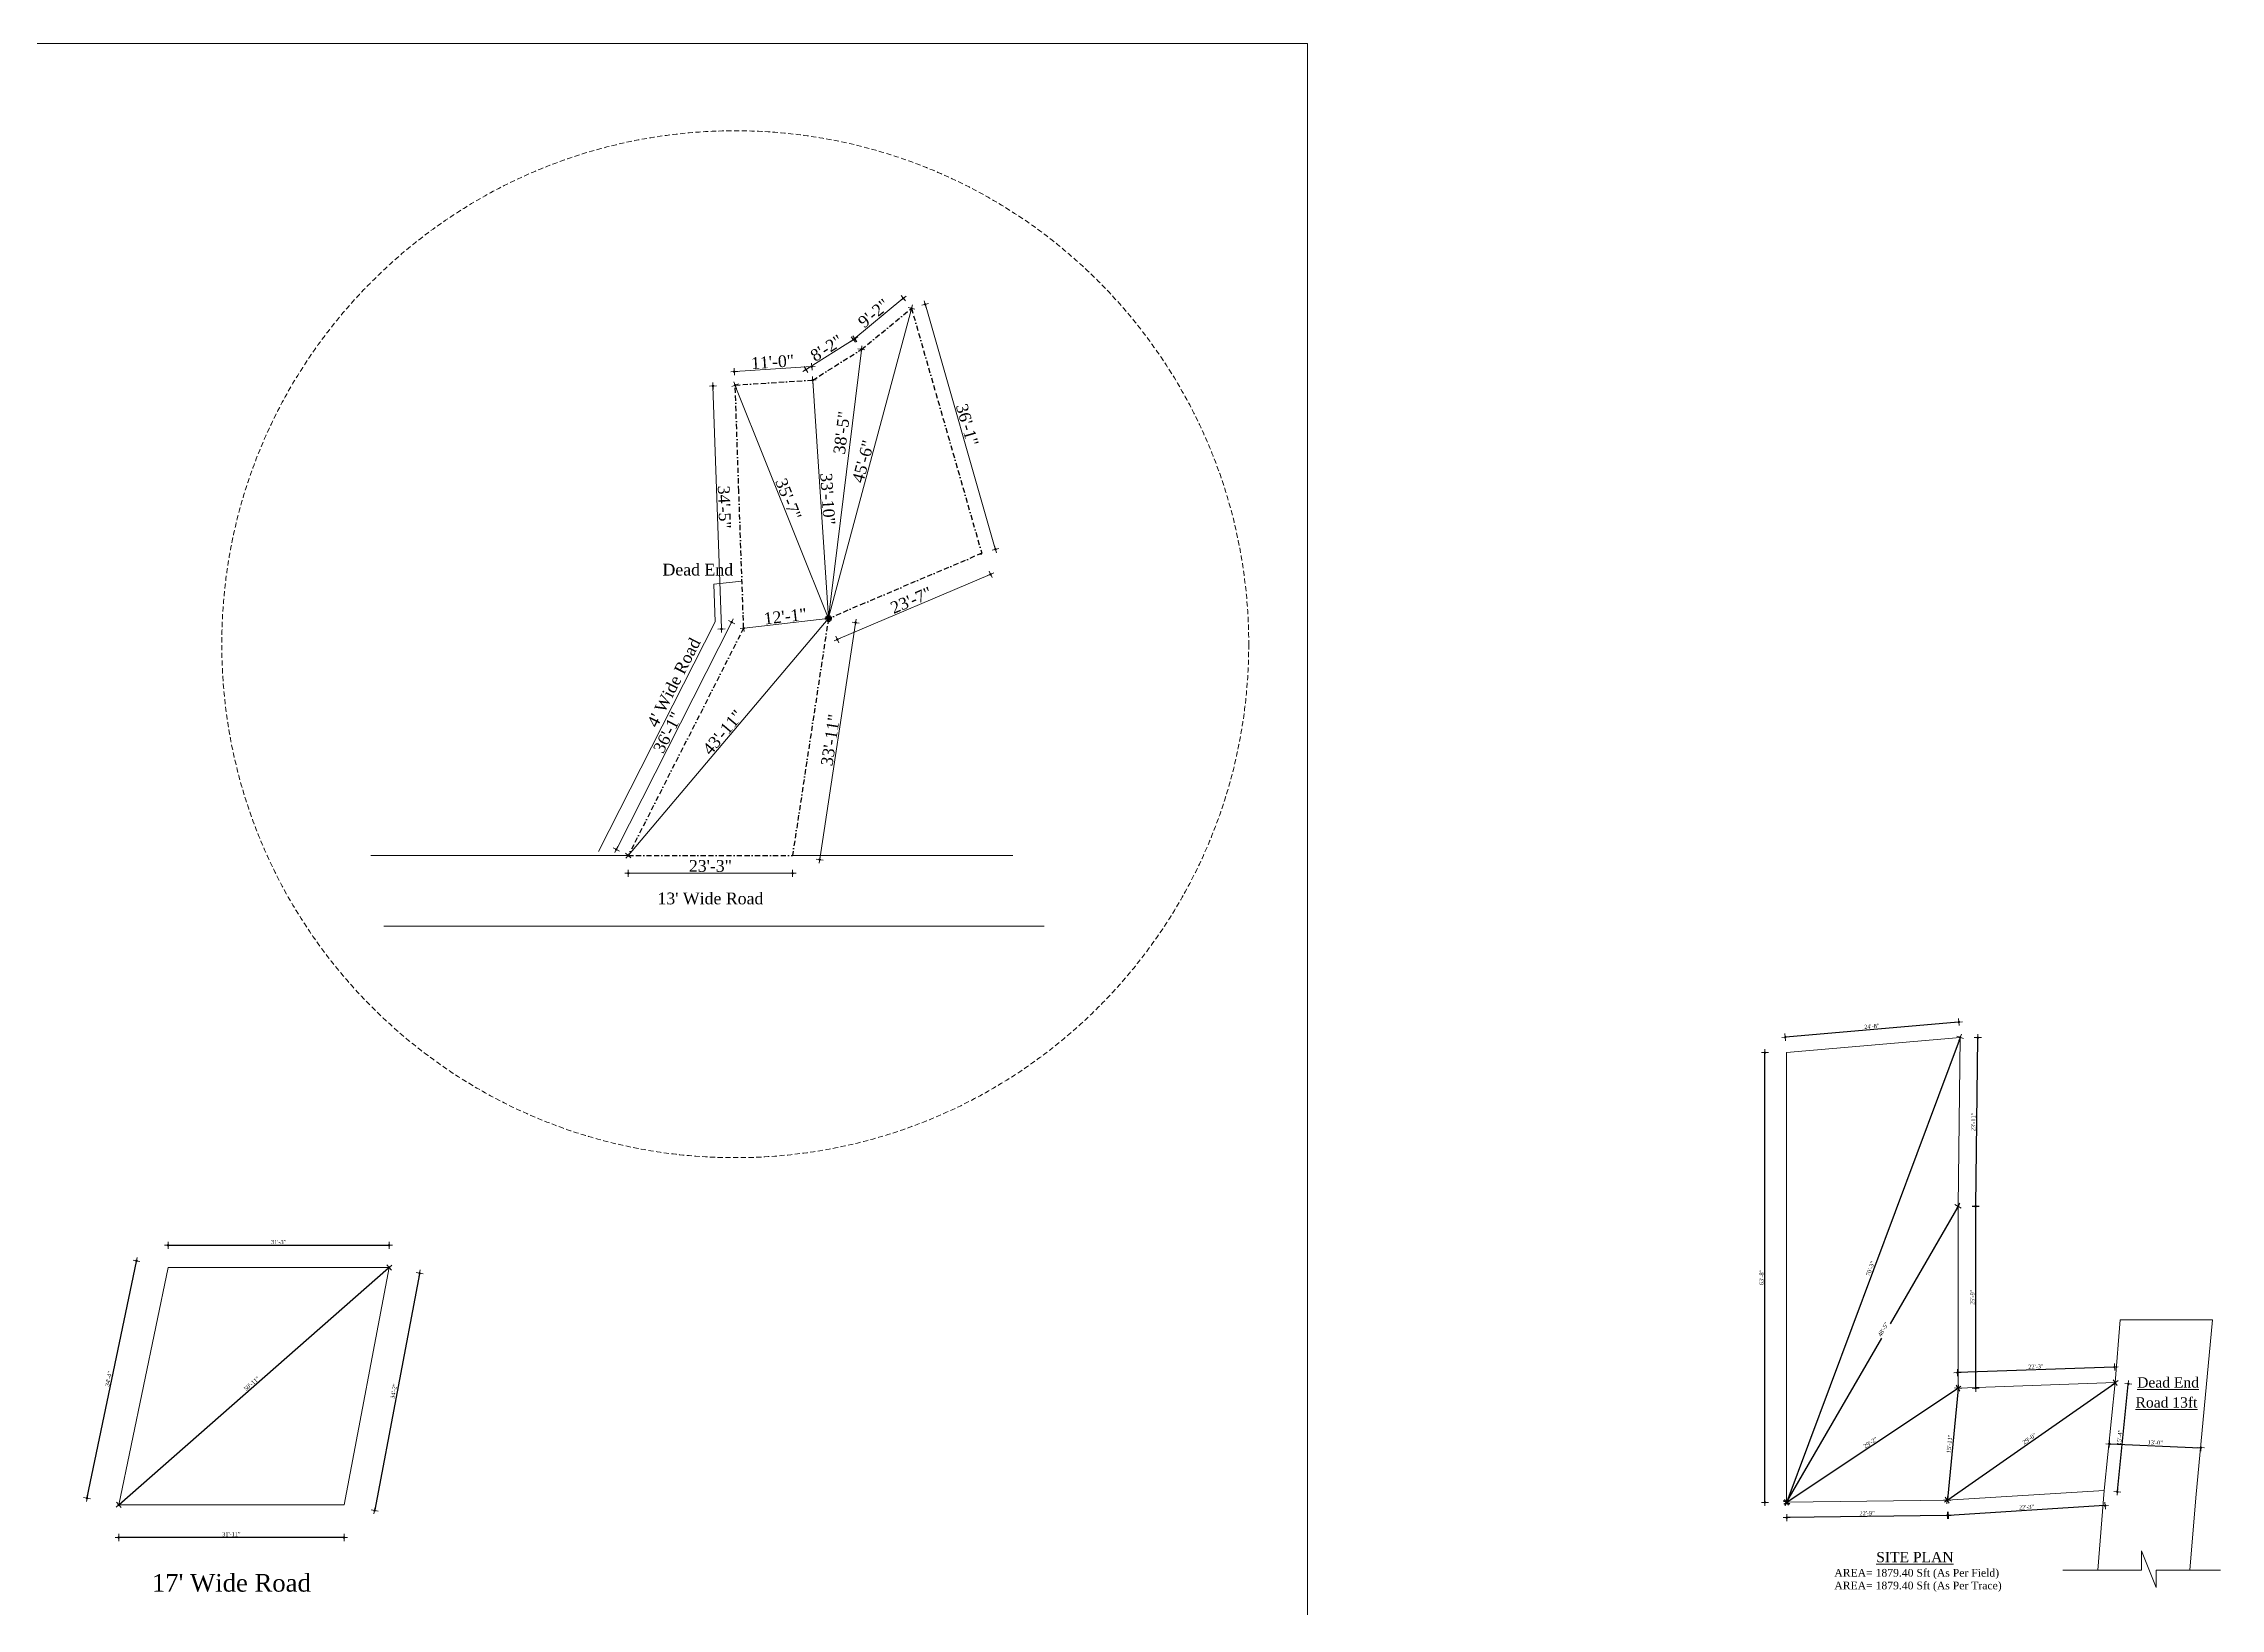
# Model space of a CAD drawing. Header units: inches. Extents: x 897 to 49934, y -34925 to -18564.
# Drawn here: x 30395 to 34092, y -23402 to -20744 of the extents above; entities that cross this region are included whole.
import ezdxf

# ---------------------------------------------------------------- set-up
doc = ezdxf.new("R2010")
doc.units = ezdxf.units.IN
doc.header["$LTSCALE"] = 35
doc.header["$MEASUREMENT"] = 0
doc.header["$PDMODE"] = 34
for name, pattern in [('BORDER2', [0.875, 0.25, -0.125, 0.25, -0.125, 0, -0.125]), ('CENTER', [2, 1.25, -0.25, 0.25, -0.25]), ('HIDDEN', [0.375, 0.25, -0.125])]:
    doc.linetypes.add(name, pattern=pattern)
for name, color, linetype, lineweight in [('centre line', 6, 'CENTER', 15), ('DIMENSION', 115, 'Continuous', 15), ('right of way', 2, 'HIDDEN', 15), ('SES-Access Road', 2, 'Continuous', 15), ('SES-DIMENSION', 142, 'Continuous', 13), ('SES-Property Boundary', 2, 'Continuous', 15)]:
    doc.layers.add(name, color=color, linetype=linetype, lineweight=lineweight)
doc.styles.add('7 INCH', font='times.ttf', dxfattribs={"height": 7})
doc.dimstyles.new('7 INCH', dxfattribs={"dimscale": 0, "dimtxt": 7, "dimasz": 1, "dimexe": 2, "dimexo": 9, "dimgap": 2, "dimtad": 1, "dimdec": 0, "dimzin": 3, "dimdsep": 46, "dimlunit": 4, "dimtxsty": '7 INCH', "dimblk": 'DIM', "dimcen": 3, "dimdle": 3, "dimse1": 1, "dimse2": 1, "dimclrd": 256, "dimclre": 256, "dimclrt": 7, "dimadec": 1, "dimazin": 2, "dimtfac": 1, "dimtdec": 0, "dimtix": 1, "dimtofl": 0, "dimtmove": 2, "dimatfit": 3, "dimldrblk": 'ARW', "dimfxl": 2, "dimfrac": 2, "dimtolj": 2, "dimtzin": 0, "dimarcsym": 0})

# ---------------------------------------------------------------- blocks, each defined once
blk = doc.blocks.new('DIM')
at = {"layer": 'SES-DIMENSION'}
h = blk.add_hatch(color=256, dxfattribs=at)
h.paths.add_polyline_path([(0, 1.3), (0, 0), (1.3, 0, 0.414214)])
h.paths.add_polyline_path([(1.3, 0), (0, 0), (0, -1.3, 0.414214)])
h.paths.add_polyline_path([(0, 0), (-1.3, 0, 0.414214), (0, -1.3)])
h.paths.add_polyline_path([(0, 1.3, 0.414214), (-1.3, 0), (0, 0)])
for p, q in [((-6, 0), (6, 0)), ((0, 6), (0, -6))]:
    blk.add_line(p, q, dxfattribs=at)
blk.add_circle((0, 0), 1.28, dxfattribs=at)
blk = doc.blocks.new('*D1080')
at = {"layer": 'Defpoints', "color": 0, "linetype": 'ByBlock', "transparency": 16777216}
for p in [(30981.5, -22785), (30606.2, -22822.6), (30981.5, -22822.6)]:
    blk.add_point(p, dxfattribs=at)
at = {"layer": 'SES-DIMENSION', "linetype": 'ByBlock', "lineweight": -2, "transparency": 16777216}
blk.add_line((30607.2, -22785), (30980.5, -22785), dxfattribs=at)
at = {"layer": 'SES-DIMENSION', "linetype": 'ByBlock', "lineweight": -2, "transparency": 16777216, "rotation": 180}
blk.add_blockref('DIM', (30606.2, -22785), dxfattribs=at)
at = {"layer": 'SES-DIMENSION', "linetype": 'ByBlock', "lineweight": -2, "transparency": 16777216}
blk.add_blockref('DIM', (30981.5, -22785), dxfattribs=at)
at = {"layer": 'SES-DIMENSION', "color": 7, "linetype": 'ByBlock', "transparency": 16777216, "insert": (30793.9, -22779.5), "char_height": 7, "attachment_point": 5, "style": '7 INCH'}
blk.add_mtext('\\A2;31\'-3"', dxfattribs=at)
blk = doc.blocks.new('ARW')
at = {"layer": 'SES-DIMENSION'}
blk.add_lwpolyline([(10, 0, 0, 6, 0), (0, 0, 0, 0, 0), (10, 0, 0, 0, 0)], format="xyseb", dxfattribs=at)
blk = doc.blocks.new('*D1081')
at = {"layer": 'Defpoints', "color": 0, "linetype": 'ByBlock', "transparency": 16777216}
for p in [(30981.5, -22822.6), (30905.1, -23225.7), (30956.9, -23235.5)]:
    blk.add_point(p, dxfattribs=at)
at = {"layer": 'SES-DIMENSION', "linetype": 'ByBlock', "lineweight": -2, "transparency": 16777216}
blk.add_line((31033.1, -22833.4), (30957.1, -23234.5), dxfattribs=at)
for p, rotation in [((31033.3, -22832.4), 79.27055986983088), ((30956.9, -23235.5), 259.2705598698308)]:
    blk.add_blockref('DIM', p, dxfattribs=dict(at, rotation=rotation))
at = {"layer": 'SES-DIMENSION', "color": 7, "linetype": 'ByBlock', "transparency": 16777216, "insert": (30989.6, -23032.9), "char_height": 7, "attachment_point": 5, "rotation": 79.2706, "style": '7 INCH'}
blk.add_mtext('\\A2;34\'-2"', dxfattribs=at)
blk = doc.blocks.new('*D1082')
at = {"layer": 'Defpoints', "color": 0, "linetype": 'ByBlock', "transparency": 16777216}
for p in [(30522.3, -23225.7), (30905.1, -23225.7), (30522.3, -23281.3)]:
    blk.add_point(p, dxfattribs=at)
at = {"layer": 'SES-DIMENSION', "linetype": 'ByBlock', "lineweight": -2, "transparency": 16777216}
blk.add_line((30904.1, -23281.3), (30523.3, -23281.3), dxfattribs=at)
at = {"layer": 'SES-DIMENSION', "linetype": 'ByBlock', "lineweight": -2, "transparency": 16777216, "rotation": 180}
blk.add_blockref('DIM', (30522.3, -23281.3), dxfattribs=at)
at = {"layer": 'SES-DIMENSION', "linetype": 'ByBlock', "lineweight": -2, "transparency": 16777216}
blk.add_blockref('DIM', (30905.1, -23281.3), dxfattribs=at)
at = {"layer": 'SES-DIMENSION', "color": 7, "linetype": 'ByBlock', "transparency": 16777216, "insert": (30713.7, -23275.8), "char_height": 7, "attachment_point": 5, "style": '7 INCH'}
blk.add_mtext('\\A2;31\'-11"', dxfattribs=at)
blk = doc.blocks.new('*D1083')
at = {"layer": 'Defpoints', "color": 0, "linetype": 'ByBlock', "transparency": 16777216}
for p in [(30552.6, -22811.4), (30606.2, -22822.6), (30522.3, -23225.7)]:
    blk.add_point(p, dxfattribs=at)
at = {"layer": 'SES-DIMENSION', "linetype": 'ByBlock', "lineweight": -2, "transparency": 16777216}
blk.add_line((30468.8, -23213.5), (30552.4, -22812.4), dxfattribs=at)
for p, rotation in [((30552.6, -22811.4), 78.2337228228609), ((30468.6, -23214.5), 258.2337228228608)]:
    blk.add_blockref('DIM', p, dxfattribs=dict(at, rotation=rotation))
at = {"layer": 'SES-DIMENSION', "color": 7, "linetype": 'ByBlock', "transparency": 16777216, "insert": (30505.1, -23011.8), "char_height": 7, "attachment_point": 5, "rotation": 78.2337, "style": '7 INCH'}
blk.add_mtext('\\A2;34\'-4"', dxfattribs=at)
blk = doc.blocks.new('*D1084')
at = {"layer": 'Defpoints', "color": 0, "linetype": 'ByBlock', "transparency": 16777216}
for p in [(30981.5, -22822.6), (30981.5, -22822.6), (30522.3, -23225.7)]:
    blk.add_point(p, dxfattribs=at)
at = {"layer": 'SES-DIMENSION', "linetype": 'ByBlock', "lineweight": -2, "transparency": 16777216}
blk.add_line((30523, -23225), (30980.8, -22823.3), dxfattribs=at)
for p, rotation in [((30981.5, -22822.6), 41.27630492567747), ((30522.3, -23225.7), 221.2763049256774)]:
    blk.add_blockref('DIM', p, dxfattribs=dict(at, rotation=rotation))
at = {"layer": 'SES-DIMENSION', "color": 7, "linetype": 'ByBlock', "transparency": 16777216, "insert": (30748.2, -23020), "char_height": 7, "attachment_point": 5, "rotation": 41.2763, "style": '7 INCH'}
blk.add_mtext('\\A2;50\'-11"', dxfattribs=at)
blk = doc.blocks.new('*D1101')
at = {"layer": 'Defpoints', "color": 0, "transparency": 16777216}
for p in [(31699.5, -21292.6), (31569.3, -21324), (31701, -21315.5)]:
    blk.add_point(p, dxfattribs=at)
at = {"layer": 'SES-DIMENSION', "lineweight": -2, "transparency": 16777216}
blk.add_line((31568.8, -21300.9), (31698.5, -21292.6), dxfattribs=at)
for p, rotation in [((31567.8, -21301), 183.6534651154042), ((31699.5, -21292.6), 3.653465115404265)]:
    blk.add_blockref('DIM', p, dxfattribs=dict(at, rotation=rotation))
at = {"layer": 'SES-DIMENSION', "color": 7, "transparency": 16777216, "insert": (31632.9, -21284.6), "char_height": 20, "attachment_point": 5, "rotation": 3.6535, "style": '7 INCH'}
blk.add_mtext('\\A2;11\'-0"', dxfattribs=at)
blk = doc.blocks.new('*D1102')
at = {"layer": 'Defpoints', "color": 0, "transparency": 16777216}
for p in [(31772.6, -21245.3), (31783.9, -21263.3), (31701, -21315.5)]:
    blk.add_point(p, dxfattribs=at)
at = {"layer": 'SES-DIMENSION', "lineweight": -2, "transparency": 16777216}
blk.add_line((31690.5, -21296.9), (31771.7, -21245.8), dxfattribs=at)
for p, rotation in [((31772.6, -21245.3), 32.19231698839747), ((31689.6, -21297.5), 212.1923169883975)]:
    blk.add_blockref('DIM', p, dxfattribs=dict(at, rotation=rotation))
at = {"layer": 'SES-DIMENSION', "color": 7, "transparency": 16777216, "insert": (31724.6, -21261.1), "char_height": 20, "attachment_point": 5, "rotation": 32.1923, "style": '7 INCH'}
blk.add_mtext('\\A2;8\'-2"', dxfattribs=at)
blk = doc.blocks.new('*D1103')
at = {"layer": 'Defpoints', "color": 0, "transparency": 16777216}
for p in [(31854.9, -21176.4), (31868.8, -21193.4), (31783.9, -21263.3)]:
    blk.add_point(p, dxfattribs=at)
at = {"layer": 'SES-DIMENSION', "lineweight": -2, "transparency": 16777216}
blk.add_line((31770.8, -21245.8), (31854.1, -21177.1), dxfattribs=at)
for p, rotation in [((31854.9, -21176.4), 39.49619136688923), ((31770, -21246.4), 219.4961913668892)]:
    blk.add_blockref('DIM', p, dxfattribs=dict(at, rotation=rotation))
at = {"layer": 'SES-DIMENSION', "color": 7, "transparency": 16777216, "insert": (31804.7, -21202), "char_height": 20, "attachment_point": 5, "rotation": 39.4962, "style": '7 INCH'}
blk.add_mtext('\\A2;9\'-2"', dxfattribs=at)
blk = doc.blocks.new('*D1104')
at = {"layer": 'Defpoints', "color": 0, "transparency": 16777216}
for p in [(31868.8, -21193.4), (31988.2, -21609.6), (32011.4, -21602.9)]:
    blk.add_point(p, dxfattribs=at)
at = {"layer": 'SES-DIMENSION', "lineweight": -2, "transparency": 16777216}
blk.add_line((31892.4, -21187.7), (32011.1, -21602), dxfattribs=at)
for p, rotation in [((31892.1, -21186.7), 105.9960840056072), ((32011.4, -21602.9), 285.9960840056071)]:
    blk.add_blockref('DIM', p, dxfattribs=dict(at, rotation=rotation))
at = {"layer": 'SES-DIMENSION', "color": 7, "transparency": 16777216, "insert": (31963.5, -21391.5), "char_height": 20, "attachment_point": 5, "rotation": 285.9961, "style": '7 INCH'}
blk.add_mtext('\\A2;36\'-1"', dxfattribs=at)
blk = doc.blocks.new('*D1105')
at = {"layer": 'Defpoints', "color": 0, "transparency": 16777216}
for p in [(31988.2, -21609.6), (32003.3, -21645.2), (31727.8, -21720.5)]:
    blk.add_point(p, dxfattribs=at)
at = {"layer": 'SES-DIMENSION', "lineweight": -2, "transparency": 16777216}
blk.add_line((31743.9, -21755.7), (32002.4, -21645.6), dxfattribs=at)
for p, rotation in [((32003.3, -21645.2), 23.06001685955617), ((31742.9, -21756.1), 203.0600168595562)]:
    blk.add_blockref('DIM', p, dxfattribs=dict(at, rotation=rotation))
at = {"layer": 'SES-DIMENSION', "color": 7, "transparency": 16777216, "insert": (31868.3, -21689.4), "char_height": 20, "attachment_point": 5, "rotation": 23.06, "style": '7 INCH'}
blk.add_mtext('\\A2;23\'-7"', dxfattribs=at)
blk = doc.blocks.new('*D1106')
at = {"layer": 'Defpoints', "color": 0, "transparency": 16777216}
for p in [(31727.8, -21720.5), (31666.8, -22122.9), (31712.9, -22129.8)]:
    blk.add_point(p, dxfattribs=at)
at = {"layer": 'SES-DIMENSION', "lineweight": -2, "transparency": 16777216}
blk.add_line((31773.7, -21728.4), (31713, -22128.9), dxfattribs=at)
for p, rotation in [((31773.8, -21727.4), 81.38393917376938), ((31712.9, -22129.8), 261.3839391737694)]:
    blk.add_blockref('DIM', p, dxfattribs=dict(at, rotation=rotation))
at = {"layer": 'SES-DIMENSION', "color": 7, "transparency": 16777216, "insert": (31731.3, -21926.8), "char_height": 20, "attachment_point": 5, "rotation": 81.3839, "style": '7 INCH'}
blk.add_mtext('\\A2;33\'-11"', dxfattribs=at)
blk = doc.blocks.new('*D1107')
at = {"layer": 'Defpoints', "color": 0, "transparency": 16777216}
for p in [(31387.8, -22122.9), (31666.8, -22122.9), (31666.8, -22153)]:
    blk.add_point(p, dxfattribs=at)
at = {"layer": 'SES-DIMENSION', "lineweight": -2, "transparency": 16777216}
blk.add_line((31388.8, -22153), (31665.8, -22153), dxfattribs=at)
at = {"layer": 'SES-DIMENSION', "lineweight": -2, "transparency": 16777216, "rotation": 180}
blk.add_blockref('DIM', (31387.8, -22153), dxfattribs=at)
at = {"layer": 'SES-DIMENSION', "lineweight": -2, "transparency": 16777216}
blk.add_blockref('DIM', (31666.8, -22153), dxfattribs=at)
at = {"layer": 'SES-DIMENSION', "color": 7, "transparency": 16777216, "insert": (31527.3, -22140.8), "char_height": 20, "attachment_point": 5, "style": '7 INCH'}
blk.add_mtext('\\A2;23\'-3"', dxfattribs=at)
blk = doc.blocks.new('*D1108')
at = {"layer": 'Defpoints', "color": 0, "transparency": 16777216}
for p in [(31563.5, -21726.5), (31583.7, -21736.7), (31387.8, -22122.9)]:
    blk.add_point(p, dxfattribs=at)
at = {"layer": 'SES-DIMENSION', "lineweight": -2, "transparency": 16777216}
blk.add_line((31368.1, -22111.7), (31563, -21727.4), dxfattribs=at)
for p, rotation in [((31563.5, -21726.5), 63.10254203028113), ((31367.6, -22112.6), 243.1025420302811)]:
    blk.add_blockref('DIM', p, dxfattribs=dict(at, rotation=rotation))
at = {"layer": 'SES-DIMENSION', "color": 7, "transparency": 16777216, "insert": (31454.7, -21914), "char_height": 20, "attachment_point": 5, "rotation": 63.1025, "style": '7 INCH'}
blk.add_mtext('\\A2;36\'-1"', dxfattribs=at)
blk = doc.blocks.new('*D1109')
at = {"layer": 'Defpoints', "color": 0, "transparency": 16777216}
for p in [(31531.7, -21325.3), (31569.3, -21324), (31583.7, -21736.7)]:
    blk.add_point(p, dxfattribs=at)
at = {"layer": 'SES-DIMENSION', "lineweight": -2, "transparency": 16777216}
blk.add_line((31546, -21737), (31531.7, -21326.3), dxfattribs=at)
for p, rotation in [((31531.7, -21325.3), 91.99785747288968), ((31546.1, -21738), 271.9978574728897)]:
    blk.add_blockref('DIM', p, dxfattribs=dict(at, rotation=rotation))
at = {"layer": 'SES-DIMENSION', "color": 7, "transparency": 16777216, "insert": (31551, -21531.2), "char_height": 20, "attachment_point": 5, "rotation": 271.9979, "style": '7 INCH'}
blk.add_mtext('\\A2;34\'-5"', dxfattribs=at)
blk = doc.blocks.new('*D1110')
at = {"layer": 'Defpoints', "color": 0, "transparency": 16777216}
for p in [(31701, -21315.5), (31727.8, -21720.5), (31727.8, -21720.5)]:
    blk.add_point(p, dxfattribs=at)
at = {"layer": 'SES-DIMENSION', "lineweight": -2, "transparency": 16777216}
blk.add_line((31701.1, -21316.5), (31727.7, -21719.5), dxfattribs=at)
for p, rotation in [((31701, -21315.5), 93.78010543623256), ((31727.8, -21720.5), 273.7801054362326)]:
    blk.add_blockref('DIM', p, dxfattribs=dict(at, rotation=rotation))
at = {"layer": 'SES-DIMENSION', "color": 7, "transparency": 16777216, "insert": (31726.5, -21517.2), "char_height": 20, "attachment_point": 5, "rotation": 273.7801, "style": '7 INCH'}
blk.add_mtext('\\A2;33\'-10"', dxfattribs=at)
blk = doc.blocks.new('*D1111')
at = {"layer": 'Defpoints', "color": 0, "transparency": 16777216}
for p in [(31783.9, -21263.3), (31727.8, -21720.4), (31727.8, -21720.4)]:
    blk.add_point(p, dxfattribs=at)
at = {"layer": 'SES-DIMENSION', "lineweight": -2, "transparency": 16777216}
blk.add_line((31783.8, -21264.3), (31728, -21719.4), dxfattribs=at)
for p, rotation in [((31783.9, -21263.3), 83.00329221387305), ((31727.8, -21720.4), 263.003292213873)]:
    blk.add_blockref('DIM', p, dxfattribs=dict(at, rotation=rotation))
at = {"layer": 'SES-DIMENSION', "color": 7, "transparency": 16777216, "insert": (31750.4, -21404.9), "char_height": 20, "attachment_point": 5, "rotation": 83.0033, "style": '7 INCH'}
blk.add_mtext('\\A2;38\'-5"', dxfattribs=at)
blk = doc.blocks.new('*D1112')
at = {"layer": 'Defpoints', "color": 0, "transparency": 16777216}
for p in [(31868.8, -21193.4), (31868.8, -21193.4), (31727.8, -21720.4)]:
    blk.add_point(p, dxfattribs=at)
at = {"layer": 'SES-DIMENSION', "lineweight": -2, "transparency": 16777216}
blk.add_line((31728.1, -21719.5), (31868.6, -21194.3), dxfattribs=at)
for p, rotation in [((31868.8, -21193.4), 75.024591761145), ((31727.8, -21720.4), 255.024591761145)]:
    blk.add_blockref('DIM', p, dxfattribs=dict(at, rotation=rotation))
at = {"layer": 'SES-DIMENSION', "color": 7, "transparency": 16777216, "insert": (31786.6, -21453.7), "char_height": 20, "attachment_point": 5, "rotation": 75.0246, "style": '7 INCH'}
blk.add_mtext('\\A2;45\'-6"', dxfattribs=at)
blk = doc.blocks.new('*D1113')
at = {"layer": 'Defpoints', "color": 0, "transparency": 16777216}
for p in [(31569.3, -21324), (31727.8, -21720.4), (31727.8, -21720.4)]:
    blk.add_point(p, dxfattribs=at)
at = {"layer": 'SES-DIMENSION', "lineweight": -2, "transparency": 16777216}
blk.add_line((31569.6, -21324.9), (31727.4, -21719.5), dxfattribs=at)
for p, rotation in [((31569.3, -21324), 111.7895625835689), ((31727.8, -21720.4), 291.7895625835689)]:
    blk.add_blockref('DIM', p, dxfattribs=dict(at, rotation=rotation))
at = {"layer": 'SES-DIMENSION', "color": 7, "transparency": 16777216, "insert": (31659.8, -21517.6), "char_height": 20, "attachment_point": 5, "rotation": 291.7896, "style": '7 INCH'}
blk.add_mtext('\\A2;35\'-7"', dxfattribs=at)
blk = doc.blocks.new('*D1114')
at = {"layer": 'Defpoints', "color": 0, "transparency": 16777216}
for p in [(31583.7, -21736.7), (31727.8, -21720.4), (31727.8, -21720.4)]:
    blk.add_point(p, dxfattribs=at)
at = {"layer": 'SES-DIMENSION', "lineweight": -2, "transparency": 16777216}
blk.add_line((31584.7, -21736.6), (31726.9, -21720.5), dxfattribs=at)
for p, rotation in [((31583.7, -21736.7), 186.4448948243439), ((31727.8, -21720.4), 6.444894824343865)]:
    blk.add_blockref('DIM', p, dxfattribs=dict(at, rotation=rotation))
at = {"layer": 'SES-DIMENSION', "color": 7, "transparency": 16777216, "insert": (31654.4, -21716.6), "char_height": 20, "attachment_point": 5, "rotation": 6.4449, "style": '7 INCH'}
blk.add_mtext('\\A2;12\'-1"', dxfattribs=at)
blk = doc.blocks.new('*D1115')
at = {"layer": 'Defpoints', "color": 0, "transparency": 16777216}
for p in [(31727.8, -21720.4), (31727.8, -21720.4), (31387.8, -22122.9)]:
    blk.add_point(p, dxfattribs=at)
at = {"layer": 'SES-DIMENSION', "lineweight": -2, "transparency": 16777216}
blk.add_line((31388.4, -22122.1), (31727.1, -21721.2), dxfattribs=at)
for p, rotation in [((31727.8, -21720.4), 49.81169928172582), ((31387.8, -22122.9), 229.8116992817259)]:
    blk.add_blockref('DIM', p, dxfattribs=dict(at, rotation=rotation))
at = {"layer": 'SES-DIMENSION', "color": 7, "transparency": 16777216, "insert": (31548.5, -21913.8), "char_height": 20, "attachment_point": 5, "rotation": 49.8117, "style": '7 INCH'}
blk.add_mtext('\\A2;43\'-11"', dxfattribs=at)
blk = doc.blocks.new('*D1120')
at = {"layer": 'Defpoints', "color": 0, "transparency": 16777216}
for p in [(33318.3, -22457.6), (33355.2, -22457.6), (33355.2, -23221.6)]:
    blk.add_point(p, dxfattribs=at)
at = {"layer": 'DIMENSION', "lineweight": -2, "transparency": 16777216}
blk.add_line((33318.3, -23220.6), (33318.3, -22458.6), dxfattribs=at)
for p, rotation in [((33318.3, -22457.6), 90), ((33318.3, -23221.6), 270)]:
    blk.add_blockref('DIM', p, dxfattribs=dict(at, rotation=rotation))
at = {"layer": 'DIMENSION', "color": 7, "transparency": 16777216, "insert": (33312.7, -22839.6), "char_height": 7, "attachment_point": 5, "rotation": 90, "style": '7 INCH'}
blk.add_mtext('\\A2;63\'-8"', dxfattribs=at)
blk = doc.blocks.new('*D1121')
at = {"layer": 'Defpoints', "color": 0, "transparency": 16777216}
for p in [(33628.1, -23217.9), (33894.6, -23201.3), (33629.7, -23243.8)]:
    blk.add_point(p, dxfattribs=at)
at = {"layer": 'DIMENSION', "lineweight": -2, "transparency": 16777216}
blk.add_line((33895.2, -23227.2), (33630.7, -23243.7), dxfattribs=at)
for p, rotation in [((33629.7, -23243.8), 183.5615820514626), ((33896.2, -23227.2), 3.561582051462535)]:
    blk.add_blockref('DIM', p, dxfattribs=dict(at, rotation=rotation))
at = {"layer": 'DIMENSION', "color": 7, "transparency": 16777216, "insert": (33762.6, -23229.9), "char_height": 7, "attachment_point": 5, "rotation": 3.5616, "style": '7 INCH'}
blk.add_mtext('\\A2;22\'-3"', dxfattribs=at)
blk = doc.blocks.new('*D1122')
at = {"layer": 'Defpoints', "color": 0, "transparency": 16777216}
for p in [(33628.1, -23217.9), (33355.2, -23221.6), (33355.5, -23247.5)]:
    blk.add_point(p, dxfattribs=at)
at = {"layer": 'DIMENSION', "lineweight": -2, "transparency": 16777216}
blk.add_line((33627.5, -23243.8), (33356.5, -23247.5), dxfattribs=at)
for p, rotation in [((33355.5, -23247.5), 180.7634175981638), ((33628.5, -23243.8), 0.7634175981637715)]:
    blk.add_blockref('DIM', p, dxfattribs=dict(at, rotation=rotation))
at = {"layer": 'DIMENSION', "color": 7, "transparency": 16777216, "insert": (33491.9, -23240.1), "char_height": 7, "attachment_point": 5, "rotation": 0.7634, "style": '7 INCH'}
blk.add_mtext('\\A2;22\'-9"', dxfattribs=at)
blk = doc.blocks.new('*D1123')
at = {"layer": 'Defpoints', "color": 0, "transparency": 16777216}
for p in [(33913.2, -23018.3), (33935.5, -23020.5), (33894.6, -23201.3)]:
    blk.add_point(p, dxfattribs=at)
at = {"layer": 'DIMENSION', "lineweight": -2, "transparency": 16777216}
blk.add_line((33917.1, -23202.6), (33935.4, -23021.5), dxfattribs=at)
for p, rotation in [((33935.5, -23020.5), 84.21403843235241), ((33917, -23203.6), 264.2140384323524)]:
    blk.add_blockref('DIM', p, dxfattribs=dict(at, rotation=rotation))
at = {"layer": 'DIMENSION', "color": 7, "transparency": 16777216, "insert": (33920.7, -23111.5), "char_height": 7, "attachment_point": 5, "rotation": 84.214, "style": '7 INCH'}
blk.add_mtext('\\A2;15\'-4"', dxfattribs=at)
blk = doc.blocks.new('*D1124')
at = {"layer": 'Defpoints', "color": 0, "transparency": 16777216}
for p in [(33645.4, -23001.3), (33646.3, -23027.8), (33913.2, -23018.3)]:
    blk.add_point(p, dxfattribs=at)
at = {"layer": 'DIMENSION', "lineweight": -2, "transparency": 16777216}
blk.add_line((33911.2, -22991.8), (33646.4, -23001.2), dxfattribs=at)
for p, rotation in [((33645.4, -23001.3), 182.0430010582836), ((33912.2, -22991.8), 2.043001058283576)]:
    blk.add_blockref('DIM', p, dxfattribs=dict(at, rotation=rotation))
at = {"layer": 'DIMENSION', "color": 7, "transparency": 16777216, "insert": (33778.6, -22991), "char_height": 7, "attachment_point": 5, "rotation": 2.043, "style": '7 INCH'}
blk.add_mtext('\\A2;22\'-3"', dxfattribs=at)
blk = doc.blocks.new('*D1125')
at = {"layer": 'Defpoints', "color": 0, "transparency": 16777216}
for p in [(33646.3, -22718.8), (33676.3, -22718.8), (33646.3, -23027.8)]:
    blk.add_point(p, dxfattribs=at)
at = {"layer": 'DIMENSION', "lineweight": -2, "transparency": 16777216}
blk.add_line((33676.3, -23026.8), (33676.3, -22719.8), dxfattribs=at)
for p, rotation in [((33676.3, -22718.8), 90), ((33676.3, -23027.8), 270)]:
    blk.add_blockref('DIM', p, dxfattribs=dict(at, rotation=rotation))
at = {"layer": 'DIMENSION', "color": 7, "transparency": 16777216, "insert": (33670.8, -22873.3), "char_height": 7, "attachment_point": 5, "rotation": 90, "style": '7 INCH'}
blk.add_mtext('\\A2;25\'-9"', dxfattribs=at)
blk = doc.blocks.new('*D1126')
at = {"layer": 'Defpoints', "color": 0, "transparency": 16777216}
for p in [(33650, -22431.8), (33680, -22432.2), (33646.3, -22718.8)]:
    blk.add_point(p, dxfattribs=at)
at = {"layer": 'DIMENSION', "lineweight": -2, "transparency": 16777216}
blk.add_line((33676.3, -22718.2), (33679.9, -22433.2), dxfattribs=at)
for p, rotation in [((33680, -22432.2), 89.26151468743092), ((33676.3, -22719.2), 269.2615146874309)]:
    blk.add_blockref('DIM', p, dxfattribs=dict(at, rotation=rotation))
at = {"layer": 'DIMENSION', "color": 7, "transparency": 16777216, "insert": (33672.5, -22575.6), "char_height": 7, "attachment_point": 5, "rotation": 89.2615, "style": '7 INCH'}
blk.add_mtext('\\A2;23\'-11"', dxfattribs=at)
blk = doc.blocks.new('*D1127')
at = {"layer": 'Defpoints', "color": 0, "transparency": 16777216}
for p in [(33352.9, -22431.5), (33650, -22431.8), (33355.2, -22457.6)]:
    blk.add_point(p, dxfattribs=at)
at = {"layer": 'DIMENSION', "lineweight": -2, "transparency": 16777216}
blk.add_line((33646.8, -22405.9), (33353.9, -22431.5), dxfattribs=at)
for p, rotation in [((33647.8, -22405.8), 4.98950950966349), ((33352.9, -22431.5), 184.9895095096635)]:
    blk.add_blockref('DIM', p, dxfattribs=dict(at, rotation=rotation))
at = {"layer": 'DIMENSION', "color": 7, "transparency": 16777216, "insert": (33499.9, -22413.1), "char_height": 7, "attachment_point": 5, "rotation": 4.9895, "style": '7 INCH'}
blk.add_mtext('\\A2;24\'-8"', dxfattribs=at)
blk = doc.blocks.new('*D1128')
at = {"layer": 'Defpoints', "color": 0, "transparency": 16777216}
for p in [(33650, -22431.8), (33355.2, -23221.6), (33355.2, -23221.6)]:
    blk.add_point(p, dxfattribs=at)
at = {"layer": 'DIMENSION', "lineweight": -2, "transparency": 16777216}
blk.add_line((33649.7, -22432.8), (33355.5, -23220.6), dxfattribs=at)
for p, rotation in [((33650, -22431.8), 69.52513862538397), ((33355.2, -23221.6), 249.5251386253839)]:
    blk.add_blockref('DIM', p, dxfattribs=dict(at, rotation=rotation))
at = {"layer": 'DIMENSION', "color": 7, "transparency": 16777216, "insert": (33497.4, -22824.7), "char_height": 7, "attachment_point": 5, "rotation": 69.5251, "style": '7 INCH'}
blk.add_mtext('\\A2;70\'-3"', dxfattribs=at)
blk = doc.blocks.new('*D1129')
at = {"layer": 'Defpoints', "color": 0, "transparency": 16777216}
for p in [(33646.3, -22718.8), (33355.2, -23221.6), (33355.2, -23221.6)]:
    blk.add_point(p, dxfattribs=at)
at = {"layer": 'DIMENSION', "lineweight": -2, "transparency": 16777216}
for p, q in [((33645.8, -22719.7), (33530.9, -22918.2)), ((33355.7, -23220.7), (33516.7, -22942.6))]:
    blk.add_line(p, q, dxfattribs=at)
for p, rotation in [((33646.3, -22718.8), 59.92261577712544), ((33355.2, -23221.6), 239.9226157771255)]:
    blk.add_blockref('DIM', p, dxfattribs=dict(at, rotation=rotation))
at = {"layer": 'DIMENSION', "color": 7, "transparency": 16777216, "insert": (33519.3, -22927.8), "char_height": 7, "attachment_point": 5, "rotation": 59.9226, "style": '7 INCH'}
blk.add_mtext('\\A2;48\'-5"', dxfattribs=at)
blk = doc.blocks.new('*D1130')
at = {"layer": 'Defpoints', "color": 0, "transparency": 16777216}
for p in [(33646.3, -23027.8), (33646.3, -23027.8), (33355.2, -23221.6)]:
    blk.add_point(p, dxfattribs=at)
at = {"layer": 'DIMENSION', "lineweight": -2, "transparency": 16777216}
blk.add_line((33356, -23221), (33645.5, -23028.4), dxfattribs=at)
for p, rotation in [((33646.3, -23027.8), 33.64214495312527), ((33355.2, -23221.6), 213.6421449531253)]:
    blk.add_blockref('DIM', p, dxfattribs=dict(at, rotation=rotation))
at = {"layer": 'DIMENSION', "color": 7, "transparency": 16777216, "insert": (33497.7, -23120), "char_height": 7, "attachment_point": 5, "rotation": 33.6421, "style": '7 INCH'}
blk.add_mtext('\\A2;29\'-2"', dxfattribs=at)
blk = doc.blocks.new('*D1131')
at = {"layer": 'Defpoints', "color": 0, "transparency": 16777216}
for p in [(33646.3, -23027.8), (33628.1, -23217.9), (33628.1, -23217.9)]:
    blk.add_point(p, dxfattribs=at)
at = {"layer": 'DIMENSION', "lineweight": -2, "transparency": 16777216}
blk.add_line((33646.3, -23028.8), (33628.2, -23216.9), dxfattribs=at)
for p, rotation in [((33646.3, -23027.8), 84.53103901006492), ((33628.1, -23217.9), 264.5310390100649)]:
    blk.add_blockref('DIM', p, dxfattribs=dict(at, rotation=rotation))
at = {"layer": 'DIMENSION', "color": 7, "transparency": 16777216, "insert": (33631.7, -23122.3), "char_height": 7, "attachment_point": 5, "rotation": 84.531, "style": '7 INCH'}
blk.add_mtext('\\A2;15\'-11"', dxfattribs=at)
blk = doc.blocks.new('*D1132')
at = {"layer": 'Defpoints', "color": 0, "transparency": 16777216}
for p in [(33913.2, -23018.3), (33913.2, -23018.3), (33628.1, -23217.9)]:
    blk.add_point(p, dxfattribs=at)
at = {"layer": 'DIMENSION', "lineweight": -2, "transparency": 16777216}
blk.add_line((33629, -23217.4), (33912.4, -23018.9), dxfattribs=at)
for p, rotation in [((33913.2, -23018.3), 35.00892262068646), ((33628.1, -23217.9), 215.0089226206865)]:
    blk.add_blockref('DIM', p, dxfattribs=dict(at, rotation=rotation))
at = {"layer": 'DIMENSION', "color": 7, "transparency": 16777216, "insert": (33767.5, -23113.5), "char_height": 7, "attachment_point": 5, "rotation": 35.0089, "style": '7 INCH'}
blk.add_mtext('\\A2;29\'-0"', dxfattribs=at)
blk = doc.blocks.new('*D1133')
at = {"layer": 'Defpoints', "color": 0, "transparency": 16777216}
for p in [(33903.9, -23109.8), (34058.7, -23128.9), (34059.3, -23116.3)]:
    blk.add_point(p, dxfattribs=at)
at = {"layer": 'DIMENSION', "lineweight": -2, "transparency": 16777216}
blk.add_line((33904.4, -23122.5), (34057.7, -23128.9), dxfattribs=at)
for p, rotation in [((33903.4, -23122.5), 177.6072627869636), ((34058.7, -23128.9), 357.6072627869636)]:
    blk.add_blockref('DIM', p, dxfattribs=dict(at, rotation=rotation))
at = {"layer": 'DIMENSION', "color": 7, "transparency": 16777216, "insert": (33981.3, -23120.1), "char_height": 7, "attachment_point": 5, "rotation": 357.6073, "style": '7 INCH'}
blk.add_mtext('\\A2;13\'-0"', dxfattribs=at)
blk = doc.blocks.new('fadxfgsad')
at = {"ltscale": 50}
blk.add_line((31984.6, -21611.1), (31988.2, -21611.1), dxfattribs=at)
for p, q in [((31581, -21660.2), (31581, -21660.2)), ((31581, -21660.2), (31581, -21660.2)), ((31581, -21660.2), (31581, -21660.2)), ((30972.8, -22242.9), (32094.3, -22242.9))]:
    blk.add_line(p, q)
at = {"linetype": 'Continuous'}
blk.add_lwpolyline([(31581, -21660.2), (31580.8, -21654.2)], dxfattribs=at)
at = {"layer": 'centre line', "ltscale": 10}
for p, q in [((31535.3, -21726), (31312.5, -22165.1)), ((31387.8, -22122.9), (30950.2, -22122.9)), ((31666.8, -22122.9), (32040.7, -22122.9)), ((30972.8, -22242.9), (32094.3, -22242.9))]:
    blk.add_line(p, q, dxfattribs=at)
blk.add_lwpolyline([(31535.3, -21726), (31533, -21661.9)], dxfattribs=at)
at = {"layer": 'SES-DIMENSION'}
blk.add_line((31533, -21661.9), (31580.9, -21657.2), dxfattribs=at)
at = {"layer": 'SES-Property Boundary', "linetype": 'BORDER2', "lineweight": 30}
for p, q in [((31783.9, -21263.3), (31868.8, -21193.4)), ((31868.8, -21193.4), (31910.2, -21337.7)), ((31701, -21315.5), (31783.9, -21263.3)), ((31569.3, -21324), (31701, -21315.5)), ((31575.6, -21503.9), (31569.3, -21324)), ((31910.2, -21337.7), (31988.2, -21609.6)), ((31583.7, -21736.7), (31575.6, -21503.9)), ((31988.2, -21609.6), (31788.9, -21694.4)), ((31788.9, -21694.4), (31727.8, -21720.5)), ((31583.7, -21736.7), (31387.8, -22122.9)), ((31727.8, -21720.5), (31666.8, -22122.9)), ((31387.8, -22122.9), (31666.8, -22122.9))]:
    blk.add_line(p, q, dxfattribs=at)
at = {"layer": 'SES-DIMENSION', "color": 7, "char_height": 20, "attachment_point": 5, "style": '7 INCH'}
for s, insert in [('\\A2;Dead End', (31505.9, -21637.5)), ("\\A2;13' Wide Road", (31527.3, -22196.1))]:
    blk.add_mtext(s, dxfattribs=dict(at, insert=insert))
at = {"layer": 'SES-DIMENSION', "color": 7, "insert": (31465.2, -21829.2), "char_height": 20, "attachment_point": 5, "rotation": 63, "style": '7 INCH'}
blk.add_mtext("\\A2;4' Wide Road", dxfattribs=at)
at = {"layer": 'SES-DIMENSION'}
for p1, p2, distance, picture, middle in [((31783.9, -21263.3), (31868.8, -21193.4), 21.9, '*D1103', (31804.7, -21202)), ((31868.8, -21193.4), (31988.2, -21609.6), 24.2, '*D1104', (31963.5, -21391.5)), ((31727.8, -21720.4), (31868.8, -21193.4), 0, '*D1112', (31786.6, -21453.7)), ((31701, -21315.5), (31783.9, -21263.3), 21.4, '*D1102', (31724.6, -21261.1)), ((31569.3, -21324), (31701, -21315.5), 23, '*D1101', (31632.9, -21284.6)), ((31583.7, -21736.7), (31569.3, -21324), 37.6, '*D1109', (31551, -21531.2)), ((31569.3, -21324), (31727.8, -21720.4), 0, '*D1113', (31659.8, -21517.6)), ((31701, -21315.5), (31727.8, -21720.5), 0, '*D1110', (31726.5, -21517.2)), ((31727.8, -21720.5), (31988.2, -21609.6), -38.7, '*D1105', (31868.3, -21689.4)), ((31583.7, -21736.7), (31727.8, -21720.4), 0, '*D1114', (31654.4, -21716.6)), ((31387.8, -22122.9), (31583.7, -21736.7), 22.6, '*D1108', (31454.7, -21914)), ((31387.8, -22122.9), (31727.8, -21720.4), 0, '*D1115', (31548.5, -21913.8)), ((31727.8, -21720.5), (31666.8, -22122.9), 46.6, '*D1106', (31731.3, -21926.8)), ((31387.8, -22122.9), (31666.8, -22122.9), -30.2, '*D1107', (31527.3, -22140.8))]:
    dim = blk.add_aligned_dim(p1=p1, p2=p2, distance=distance, dimstyle='7 INCH', override={"dimscale": 1}, dxfattribs=at)
    dim.commit()
    dim.dimension.update_dxf_attribs({"geometry": picture, "text_midpoint": middle})
dim = blk.add_linear_dim(base=(31727.8, -21720.4), p1=(31783.9, -21263.3), p2=(31727.8, -21720.4), angle=263.0033, dimstyle='7 INCH', override={"dimscale": 1}, dxfattribs=at)
dim.commit()
dim.dimension.update_dxf_attribs({"geometry": '*D1111', "text_midpoint": (31750.4, -21404.9), "dimtype": 129})

msp = doc.modelspace()

# ---------------------------------------------------------------- linework, layer by layer
at = {"layer": 'DIMENSION'}
for p, q in [((33921.79, -22911.72), (33913.18, -23018.28)), ((34078.46, -22911.72), (34050.12, -23213.91)), ((33894.63, -23201.35), (33883.66, -23337.04)), ((34050.12, -23213.91), (34040.17, -23337.04))]:
    msp.add_line(p, q, dxfattribs=at)
at = {"layer": 'DIMENSION', "color": 2}
msp.add_lwpolyline([(33355.17, -23221.57), (33355.17, -22457.57), (33650.05, -22431.83), (33646.35, -22718.8), (33646.35, -23027.8), (33913.18, -23018.28), (33894.63, -23201.35), (33628.14, -23217.93), (33355.17, -23221.57)], dxfattribs=at)
at = {"layer": 'DIMENSION'}
for points in [[(33921.79, -22911.72), (34078.46, -22911.72)], [(33824.11, -23337.04), (33958.19, -23337.04), (33958.19, -23303.99), (33982.66, -23366.26), (33982.66, -23337.04), (34092.07, -23337.04)]]:
    msp.add_lwpolyline(points, dxfattribs=at)
at = {"layer": 'right of way'}
msp.add_circle((31569.52, -21764.06), 872.09, dxfattribs=at)
at = {"layer": 'SES-Access Road'}
for p, q in [((30606.24, -22822.6), (30522.28, -23225.71)), ((30981.51, -22822.6), (30606.24, -22822.6)), ((30905.13, -23225.71), (30981.51, -22822.6)), ((30522.28, -23225.71), (30905.13, -23225.71))]:
    msp.add_line(p, q, dxfattribs=at)
msp.add_lwpolyline([(32541.5, -25999.5), (27285.75, -25999.5), (27285.75, -20743.75), (32541.5, -20743.75)], close=True, dxfattribs=at)

# ---------------------------------------------------------------- block references
at = {"layer": 'SES-DIMENSION'}
msp.add_blockref('fadxfgsad', (0, 0), dxfattribs=at)

# ---------------------------------------------------------------- texts
at = {"layer": 'DIMENSION', "style": '7 INCH'}
for s, height, p in [('%%UDead End', 17.5, (33950.61, -23026.66)), ('%%URoad 13ft', 17.5, (33947.88, -23060.63)), ('%%USITE PLAN', 17.5, (33507.37, -23323.35)), ('AREA= 1879.40 Sft (As Per Field) ', 13.125, (33436.23, -23347.83)), ('AREA= 1879.40 Sft (As Per Trace) ', 13.125, (33436.23, -23369.41))]:
    msp.add_text(s, height=height, dxfattribs=at).set_placement(p)
at = {"layer": 'SES-DIMENSION', "color": 7, "linetype": 'ByBlock', "insert": (30713.7, -23358.66), "char_height": 30, "width": 730.7919, "attachment_point": 5, "style": '7 INCH'}
msp.add_mtext("\\A2;17' Wide Road", dxfattribs=at)

# ---------------------------------------------------------------- dimensions: what is measured, and where the dimension line sits
at = {"layer": 'DIMENSION'}
for p1, p2, distance, override, picture, middle in [((33650.05, -22431.83), (33355.17, -22457.57), -26.13, {"dimscale": 1}, '*D1127', (33499.85, -22413.13)), ((33650.05, -22431.83), (33355.17, -23221.57), 0, {"dimscale": 1}, '*D1128', (33497.39, -22824.75)), ((33646.35, -22718.8), (33650.05, -22431.83), -29.91, {"dimscale": 1}, '*D1126', (33672.54, -22575.63)), ((33355.17, -23221.57), (33355.17, -22457.57), 36.87, {"dimscale": 1}, '*D1120', (33312.74, -22839.57)), ((33646.35, -23027.8), (33646.35, -22718.8), -29.99, {"dimscale": 1}, '*D1125', (33670.76, -22873.3)), ((33913.18, -23018.28), (33646.35, -23027.8), -26.54, {"dimscale": 1}, '*D1124', (33778.62, -22990.96)), ((33355.17, -23221.57), (33646.35, -23027.8), 0, {"dimscale": 1}, '*D1130', (33497.67, -23120.05)), ((33646.35, -23027.8), (33628.14, -23217.93), 0, {"dimscale": 1}, '*D1131', (33631.71, -23122.34)), ((33628.14, -23217.93), (33913.18, -23018.28), 0, {"dimscale": 1}, '*D1132', (33767.46, -23113.54)), ((33894.63, -23201.35), (33913.18, -23018.28), -22.46, {"dimscale": 1}, '*D1123', (33920.72, -23111.52)), ((33903.9, -23109.81), (34059.27, -23116.31), -12.65, {"dimscale": 1, "dimfxl": 0.0625, "dimfxlon": 1, "dimarcsym": 1}, '*D1133', (33981.29, -23120.15)), ((33628.14, -23217.93), (33355.17, -23221.57), 25.9, {"dimscale": 1}, '*D1122', (33491.93, -23240.08)), ((33894.63, -23201.35), (33628.14, -23217.93), 25.87, {"dimscale": 1}, '*D1121', (33762.65, -23229.91))]:
    dim = msp.add_aligned_dim(p1=p1, p2=p2, distance=distance, dimstyle='7 INCH', override=override, dxfattribs=at)
    dim.commit()
    dim.dimension.update_dxf_attribs({"geometry": picture, "text_midpoint": middle})
dim = msp.add_linear_dim(base=(33355.17, -23221.57), p1=(33646.35, -22718.8), p2=(33355.17, -23221.57), angle=239.92262, dimstyle='7 INCH', override={"dimscale": 1}, dxfattribs=at)
dim.commit()
dim.dimension.update_dxf_attribs({"geometry": '*D1129', "text_midpoint": (33519.25, -22927.78), "dimtype": 161})
at = {"layer": 'SES-DIMENSION', "linetype": 'ByBlock'}
for p1, p2, distance, picture, middle in [((30606.24, -22822.6), (30981.51, -22822.6), 37.55, '*D1080', (30793.88, -22779.49)), ((30522.28, -23225.71), (30606.24, -22822.6), 54.83, '*D1083', (30505.14, -23011.84)), ((30522.28, -23225.71), (30981.51, -22822.6), 0, '*D1084', (30748.23, -23019.97)), ((30981.51, -22822.6), (30905.13, -23225.71), 52.69, '*D1081', (30989.63, -23032.93)), ((30905.13, -23225.71), (30522.28, -23225.71), 55.64, '*D1082', (30713.7, -23275.79))]:
    dim = msp.add_aligned_dim(p1=p1, p2=p2, distance=distance, dimstyle='7 INCH', override={"dimscale": 1}, dxfattribs=at)
    dim.commit()
    dim.dimension.update_dxf_attribs({"geometry": picture, "text_midpoint": middle})

doc.saveas('drawing.dxf')
